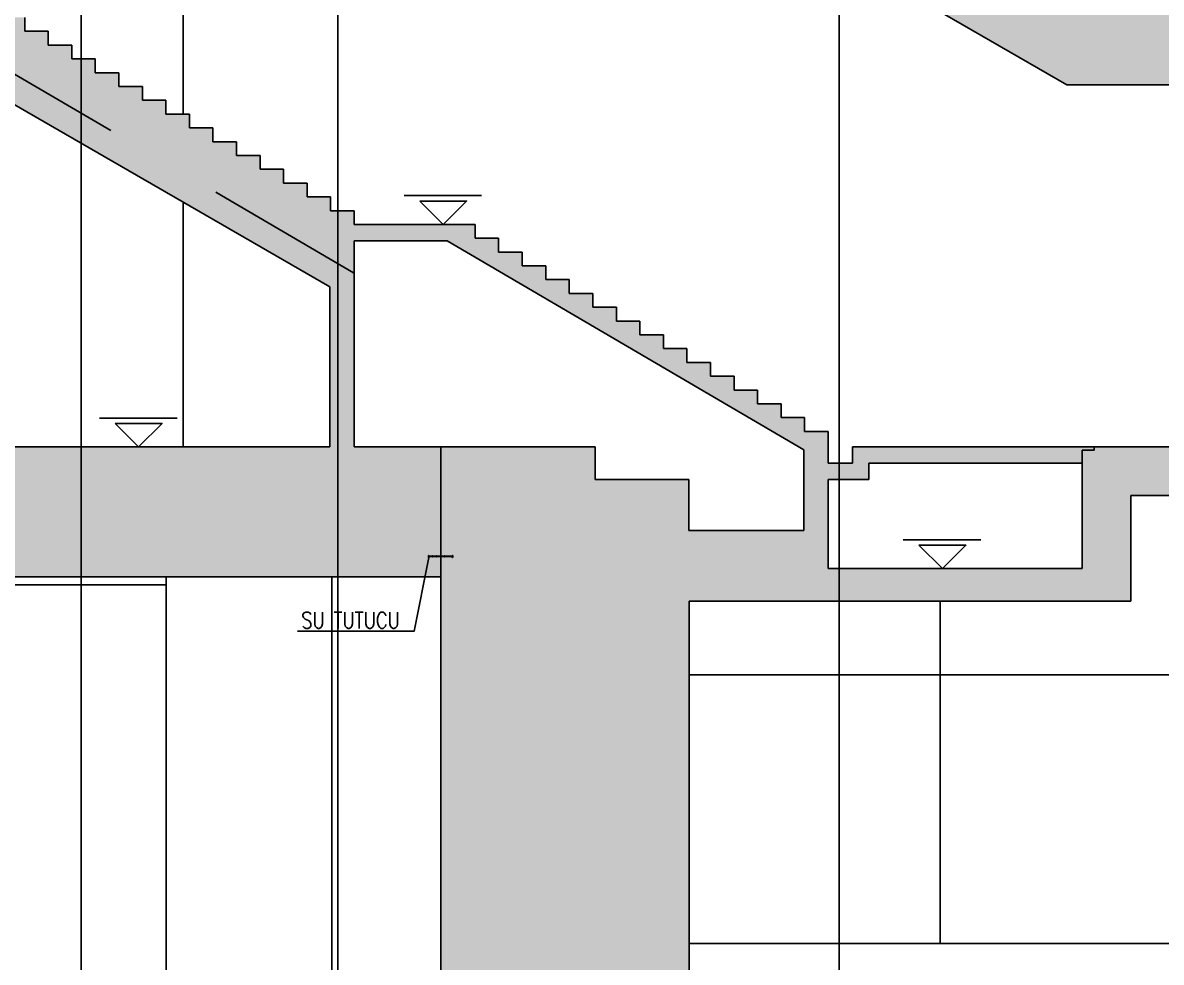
# Model space of a CAD drawing. Header units: millimetres. Extents: x 400382 to 401267, y 4543945 to 4544126.
# Drawn here: x 400709.95 to 400723.98, y 4543961.97 to 4543973.54 of the extents above; entities that cross this region are included whole.
import ezdxf

# ---------------------------------------------------------------- set-up
doc = ezdxf.new("R2010")
doc.units = ezdxf.units.MM
for name, pattern in [('AKS', [3, 2.5, -0.25, 0, -0.25]), ('CIZGI', [0.4, 0.25, -0.15]), ('CONTINU', [0]), ('HIDDEN', [0.375, 0.25, -0.125])]:
    doc.linetypes.add(name, pattern=pattern)
for name, color, linetype in [('aks prota', 2, 'AKS'), ('görünüş prota', 4, 'Continuous'), ('kesik prota', 2, 'CIZGI'), ('kesit prota', 1, 'Continuous'), ('kesit tarama prota', 252, 'Continuous'), ('merdiven prota', 2, 'Continuous'), ('not yazısı prota', 6, 'Continuous'), ('not çizgisi prota', 4, 'Continuous'), ('PRT-CST-rc_levermark', 4, 'Continuous'), ('st_s_su tutucu', 2, 'Continuous')]:
    doc.layers.add(name, color=color, linetype=linetype)
doc.layers.add('PRT-KD-kazik', color=172, linetype='Continuous', lineweight=25)
doc.styles.add('TSIMPLEX', font='romanstw.shx')

msp = doc.modelspace()

# ---------------------------------------------------------------- hatches: boundary and pattern name
at = {"layer": 'kesit tarama prota'}
h = msp.add_hatch(color=256, dxfattribs=at)
h.dxf.hatch_style = 1
h.paths.add_polyline_path([(400752.80478, 4543960.26944), (400728.53905, 4543960.26944), (400728.53905, 4543961.89944), (400774.30406, 4543961.89944), (400774.30406, 4543960.26944), (400754.14467, 4543960.26944), (400754.14467, 4543957.71944), (400787.74533, 4543957.71944), (400787.74533, 4543960.26944), (400787.74533, 4543973.77944), (400787.71973, 4543973.77944), (400787.71973, 4543976.07944), (400788.21973, 4543976.07944), (400788.21973, 4543976.27944), (400790.59874, 4543976.27944), (400790.59874, 4543973.77944), (400787.74533, 4543973.77944), (400787.74533, 4543972.07944), (400807.77377, 4543972.07944), (400808.98346, 4543968.32944), (400817.08073, 4543968.32944), (400817.08073, 4543996.86944), (400808.97873, 4543996.86944), (400808.97873, 4543999.52944), (400806.38073, 4543999.52944), (400806.38073, 4543996.86944), (400802.08073, 4543996.86944), (400802.08073, 4544000.03944), (400801.78073, 4544000.03944), (400801.78073, 4543995.66944), (400806.18073, 4543995.66944), (400806.18073, 4543989.56944), (400806.18073, 4543989.06944), (400806.18073, 4543983.10944), (400806.18073, 4543982.60944), (400806.18073, 4543973.77944), (400790.89874, 4543973.77944), (400790.89874, 4543976.07944), (400804.38073, 4543976.07944), (400804.38073, 4543976.47944), (400788.01973, 4543976.47944), (400788.01973, 4543976.27944), (400787.71973, 4543976.27944), (400787.71973, 4543976.66944), (400787.41973, 4543976.66944), (400787.41973, 4543976.83944), (400787.11973, 4543976.83944), (400787.11973, 4543977.00944), (400786.81973, 4543977.00944), (400786.81973, 4543977.17944), (400786.51973, 4543977.17944), (400786.51973, 4543977.34944), (400786.21973, 4543977.34944), (400786.21973, 4543977.51944), (400785.91973, 4543977.51944), (400785.91973, 4543977.68944), (400785.61973, 4543977.68944), (400785.61973, 4543977.85944), (400785.31973, 4543977.85944), (400785.31973, 4543978.02944), (400785.01973, 4543978.02944), (400785.01973, 4543978.19944), (400784.71973, 4543978.19944), (400784.71973, 4543978.36944), (400784.41973, 4543978.36944), (400784.41973, 4543978.53944), (400784.11973, 4543978.53944), (400784.11973, 4543978.70944), (400782.91973, 4543978.70944), (400782.91973, 4543978.87944), (400782.61973, 4543978.87944), (400782.61973, 4543979.04944), (400782.31973, 4543979.04944), (400782.31973, 4543979.21944), (400782.01973, 4543979.21944), (400782.01973, 4543979.38944), (400781.71973, 4543979.38944), (400781.71973, 4543979.55944), (400781.41973, 4543979.55944), (400781.41973, 4543979.72944), (400781.11973, 4543979.72944), (400781.11973, 4543979.89944), (400780.81973, 4543979.89944), (400780.81973, 4543980.06944), (400780.51973, 4543980.06944), (400780.51973, 4543980.23944), (400780.21973, 4543980.23944), (400780.21973, 4543980.40944), (400779.91973, 4543980.40944), (400779.91973, 4543980.57944), (400779.61973, 4543980.57944), (400779.61973, 4543980.74944), (400779.31973, 4543980.74944), (400779.31973, 4543980.91944), (400778.11973, 4543980.91944), (400778.11973, 4543981.08944), (400777.81973, 4543981.08944), (400777.81973, 4543981.25944), (400777.51973, 4543981.25944), (400777.51973, 4543981.42944), (400777.21973, 4543981.42944), (400777.21973, 4543981.59944), (400776.91973, 4543981.59944), (400776.91973, 4543981.76944), (400776.61973, 4543981.76944), (400776.61973, 4543981.93944), (400776.31973, 4543981.93944), (400776.31973, 4543982.10944), (400776.01973, 4543982.10944), (400776.01973, 4543982.27944), (400775.71973, 4543982.27944), (400775.71973, 4543982.44944), (400775.41973, 4543982.44944), (400775.41973, 4543982.61944), (400775.11973, 4543982.61944), (400775.11973, 4543982.78944), (400774.81973, 4543982.78944), (400774.81973, 4543982.95944), (400774.51973, 4543982.95944), (400774.51973, 4543983.10944), (400759.29513, 4543983.10944), (400759.29513, 4543989.01944), (400758.99513, 4543989.01944), (400758.99513, 4543983.10944), (400752.99513, 4543983.10944), (400752.99513, 4543989.01944), (400752.69513, 4543989.01944), (400752.69513, 4543983.10944), (400752.69513, 4543983.00944), (400752.44513, 4543983.00944), (400752.44513, 4543983.10944), (400737.18554, 4543983.10944), (400737.18554, 4543982.60944), (400771.96924, 4543982.60944), (400771.96924, 4543981.10944), (400776.29149, 4543981.10944), (400784.31088, 4543976.47944), (400739.48554, 4543976.47944), (400739.48554, 4543976.07944), (400784.79874, 4543976.07944), (400784.79874, 4543973.77944), (400764.01554, 4543973.77944), (400764.01554, 4543976.02944), (400763.71554, 4543976.02944), (400763.71554, 4543973.77944), (400746.71554, 4543973.77944), (400746.71554, 4543976.02944), (400746.41554, 4543976.02944), (400746.41554, 4543973.77944), (400739.58554, 4543973.77944), (400739.58554, 4543972.77944), (400784.68299, 4543972.77944), (400784.68299, 4543968.31944), (400739.58554, 4543968.31944), (400739.58554, 4543966.81944), (400737.48554, 4543966.81944), (400737.48554, 4543968.31944), (400720.17426, 4543968.31944), (400720.17426, 4543968.11944), (400719.87402, 4543968.11944), (400719.87402, 4543968.50944), (400719.58402, 4543968.50944), (400719.58402, 4543968.67944), (400719.29402, 4543968.67944), (400719.29402, 4543968.84944), (400719.00402, 4543968.84944), (400719.00402, 4543969.01944), (400718.71402, 4543969.01944), (400718.71402, 4543969.18944), (400718.42402, 4543969.18944), (400718.42402, 4543969.35944), (400718.13402, 4543969.35944), (400718.13402, 4543969.52944), (400717.84402, 4543969.52944), (400717.84402, 4543969.69944), (400717.55402, 4543969.69944), (400717.55402, 4543969.86944), (400717.26402, 4543969.86944), (400717.26402, 4543970.03944), (400716.97402, 4543970.03944), (400716.97402, 4543970.20944), (400716.68402, 4543970.20944), (400716.68402, 4543970.37944), (400716.39402, 4543970.37944), (400716.39402, 4543970.54944), (400716.10402, 4543970.54944), (400716.10402, 4543970.71944), (400715.81402, 4543970.71944), (400715.81402, 4543970.88944), (400715.52402, 4543970.88944), (400715.52402, 4543971.05944), (400714.03402, 4543971.05944), (400714.03402, 4543971.22944), (400713.74402, 4543971.22944), (400713.74402, 4543971.39944), (400713.45402, 4543971.39944), (400713.45402, 4543971.56944), (400713.16402, 4543971.56944), (400713.16402, 4543971.73944), (400712.87402, 4543971.73944), (400712.87402, 4543971.90944), (400712.58402, 4543971.90944), (400712.58402, 4543972.07944), (400712.29402, 4543972.07944), (400712.29402, 4543972.24944), (400712.00402, 4543972.24944), (400712.00402, 4543972.41944), (400711.71402, 4543972.41944), (400711.71402, 4543972.58944), (400711.42402, 4543972.58944), (400711.42402, 4543972.75944), (400711.13402, 4543972.75944), (400711.13402, 4543972.92944), (400710.84402, 4543972.92944), (400710.84402, 4543973.09944), (400710.55402, 4543973.09944), (400710.55402, 4543973.26944), (400710.26402, 4543973.26944), (400710.26402, 4543973.43944), (400709.97402, 4543973.43944), (400709.97402, 4543973.60944), (400709.68402, 4543973.60944), (400709.68402, 4543973.77944), (400708.19402, 4543973.77944), (400708.19402, 4543973.94944), (400707.90402, 4543973.94944), (400707.90402, 4543974.11944), (400707.61402, 4543974.11944), (400707.61402, 4543974.28944), (400707.32402, 4543974.28944), (400707.32402, 4543974.45944), (400707.03402, 4543974.45944), (400707.03402, 4543974.62944), (400706.74402, 4543974.62944), (400706.74402, 4543974.79944), (400706.45402, 4543974.79944), (400706.45402, 4543974.96944), (400706.16402, 4543974.96944), (400706.16402, 4543975.13944), (400705.87402, 4543975.13944), (400705.87402, 4543975.30944), (400705.58402, 4543975.30944), (400705.58402, 4543975.47944), (400705.29402, 4543975.47944), (400705.29402, 4543975.64944), (400705.00402, 4543975.64944), (400705.00402, 4543975.81944), (400704.71402, 4543975.81944), (400704.71402, 4543975.98944), (400704.42402, 4543975.98944), (400704.42402, 4543976.15944), (400704.13402, 4543976.15944), (400704.13402, 4543976.32944), (400703.84402, 4543976.32944), (400703.84402, 4543976.47944), (400677.28073, 4543976.47944), (400677.28073, 4543982.60944), (400684.83073, 4543982.60944), (400684.83073, 4543983.10944), (400677.28073, 4543983.10944), (400677.28073, 4543989.06944), (400713.741, 4543989.06944), (400713.741, 4543989.56944), (400677.28073, 4543989.56944), (400677.28073, 4543995.66944), (400695.5878, 4543995.66944), (400695.5878, 4543998.24944), (400695.2878, 4543998.24944), (400695.2878, 4543996.86944), (400677.08073, 4543996.86944), (400677.08073, 4543997.39944), (400674.48073, 4543997.39944), (400674.48073, 4543996.86944), (400666.38073, 4543996.86944), (400666.38073, 4543972.07944), (400678.17105, 4543972.07944), (400679.38073, 4543968.32944), (400686.13073, 4543968.32944), (400687.34041, 4543972.07944), (400703.1323, 4543972.07944), (400705.8123, 4543966.71944), (400715.09975, 4543966.71944), (400715.09975, 4543968.31944), (400714.03402, 4543968.31944), (400714.03402, 4543970.85944), (400715.17972, 4543970.85944), (400719.57402, 4543968.28347), (400719.57402, 4543967.28944), (400718.15748, 4543967.28944), (400718.15748, 4543967.91944), (400717.00197, 4543967.91944), (400717.00197, 4543968.31944), (400715.09975, 4543968.31944), (400715.09975, 4543966.71944), (400715.09975, 4543960.26944), (400715.09975, 4543957.71944), (400752.80478, 4543957.71944)])
h.paths.add_polyline_path([(400726.83873, 4543962.19944), (400726.83873, 4543961.89944), (400728.11372, 4543961.89944), (400728.11372, 4543960.26944), (400727.02474, 4543960.26944), (400725.34166, 4543959.71944), (400723.06177, 4543959.71944), (400721.37869, 4543960.26944), (400718.16209, 4543960.26944), (400718.16209, 4543966.41944), (400723.60465, 4543966.41944), (400723.60465, 4543967.71944), (400736.88554, 4543967.71944), (400736.88554, 4543966.21944), (400740.18554, 4543966.21944), (400740.18554, 4543967.71944), (400784.68299, 4543967.71944), (400784.68299, 4543960.26944), (400781.46639, 4543960.26944), (400779.78331, 4543959.71944), (400777.50342, 4543959.71944), (400775.82034, 4543960.26944), (400774.73109, 4543960.26944), (400774.73109, 4543961.89944), (400776.00635, 4543961.89944), (400776.00635, 4543962.19944)], flags=16)
h.paths.add_polyline_path([(400723.00467, 4543966.81944), (400719.87402, 4543966.81944), (400719.87402, 4543967.91944), (400720.37426, 4543967.91944), (400720.37426, 4543968.11944), (400723.00467, 4543968.11944)], flags=16)
h.paths.add_polyline_path([(400713.73402, 4543968.31944), (400707.5123, 4543968.31944), (400707.5123, 4543973.17944), (400707.5123, 4543973.77944), (400702.32511, 4543973.77944), (400702.32511, 4543976.27944), (400703.53384, 4543976.27944), (400707.5123, 4543973.94723), (400707.5123, 4543973.77944), (400707.5123, 4543973.17944), (400708.73024, 4543973.17944), (400713.73402, 4543970.29051)], flags=16)
h.paths.add_polyline_path([(400702.02511, 4543973.77944), (400684.73073, 4543973.77944), (400684.43073, 4543973.77944), (400684.43073, 4543970.02944), (400681.08073, 4543970.02944), (400681.08073, 4543973.77944), (400680.78073, 4543973.77944), (400677.28073, 4543973.77944), (400677.28073, 4543976.07944), (400702.02511, 4543976.07944)], flags=16)
h.paths.add_polyline_path([(400772.56924, 4543981.60944), (400772.56924, 4543982.90944), (400774.2023, 4543982.90944), (400776.42546, 4543981.64964), (400776.42546, 4543981.60944)], flags=16)
h.paths.add_polyline_path([(400778.11973, 4543980.63125), (400778.11973, 4543980.71944), (400778.967, 4543980.71944), (400782.61973, 4543978.64956), (400782.61973, 4543978.03318)], flags=16)
h.paths.add_polyline_path([(400782.91973, 4543977.85997), (400782.91973, 4543978.50944), (400783.767, 4543978.50944), (400787.41973, 4543976.43956), (400787.41973, 4543973.77944), (400785.29874, 4543973.77944), (400785.29874, 4543976.48645)], flags=16)
h.paths.add_polyline_path([(400676.68073, 4543973.77944), (400673.28073, 4543973.77944), (400673.28073, 4543995.66944), (400674.78073, 4543995.66944), (400674.78073, 4543997.09944), (400676.68073, 4543997.09944)], flags=16)
h.paths.add_polyline_path([(400672.78073, 4543973.77944), (400667.58073, 4543973.77944), (400667.58073, 4543976.07944), (400672.78073, 4543976.07944)], flags=16)
h.paths.add_polyline_path([(400672.78073, 4543976.47944), (400667.58073, 4543976.47944), (400667.58073, 4543982.60944), (400672.78073, 4543982.60944)], flags=16)
h.paths.add_polyline_path([(400672.78073, 4543983.10944), (400667.58073, 4543983.10944), (400667.58073, 4543989.06944), (400672.78073, 4543989.06944)], flags=16)
h.paths.add_polyline_path([(400672.78073, 4543989.56944), (400667.58073, 4543989.56944), (400667.58073, 4543995.66944), (400672.78073, 4543995.66944)], flags=16)
h.paths.add_polyline_path([(400806.78346, 4543973.77944), (400806.78346, 4543999.32944), (400808.67873, 4543999.32944), (400808.67873, 4543995.66944), (400810.18346, 4543995.66944), (400810.18346, 4543973.77944)], flags=16)
h.paths.add_polyline_path([(400810.68346, 4543970.02944), (400810.68346, 4543976.07944), (400815.88073, 4543976.07944), (400815.88073, 4543973.77944), (400815.88073, 4543970.02944)], flags=16)
h.paths.add_polyline_path([(400810.68346, 4543976.47944), (400810.68346, 4543982.60944), (400815.88073, 4543982.60944), (400815.88073, 4543976.47944)], flags=16)
h.paths.add_polyline_path([(400810.68346, 4543983.10944), (400810.68346, 4543989.06944), (400815.88073, 4543989.06944), (400815.88073, 4543983.10944)], flags=16)
h.paths.add_polyline_path([(400810.68346, 4543989.56944), (400810.68346, 4543995.66944), (400815.88073, 4543995.66944), (400815.88073, 4543989.56944)], flags=16)
h = msp.add_hatch(color=256, dxfattribs=at)
h.dxf.hatch_style = 1
h.paths.add_polyline_path([(400709.80781, 4543981.42944), (400709.50781, 4543981.42944), (400709.50781, 4543981.59944), (400709.20781, 4543981.59944), (400709.20781, 4543981.76944), (400708.90781, 4543981.76944), (400708.90781, 4543981.93944), (400708.60781, 4543981.93944), (400708.60781, 4543982.10944), (400708.30781, 4543982.10944), (400708.30781, 4543982.27944), (400708.00781, 4543982.27944), (400708.00781, 4543982.44944), (400707.70781, 4543982.44944), (400707.70781, 4543982.61944), (400707.40781, 4543982.61944), (400707.40781, 4543982.78944), (400707.10781, 4543982.78944), (400707.10781, 4543982.95944), (400706.80781, 4543982.95944), (400706.80781, 4543983.10944), (400700.83033, 4543983.10944), (400700.83033, 4543982.60944), (400704.3613, 4543982.60944), (400704.3613, 4543981.10944), (400708.38573, 4543981.10944), (400722.81371, 4543972.77944), (400737.48554, 4543972.77944), (400737.48554, 4543976.47944), (400737.18554, 4543976.47944), (400737.18554, 4543973.77944), (400732.03554, 4543973.77944), (400732.03554, 4543976.47944), (400720.30799, 4543976.47944), (400720.30799, 4543976.27557), (400720.00874, 4543976.27557), (400720.00874, 4543976.66944), (400719.70781, 4543976.66944), (400719.70781, 4543976.83944), (400719.40781, 4543976.83944), (400719.40781, 4543977.00944), (400719.10781, 4543977.00944), (400719.10781, 4543977.17944), (400718.80781, 4543977.17944), (400718.80781, 4543977.34944), (400718.50781, 4543977.34944), (400718.50781, 4543977.51944), (400718.20781, 4543977.51944), (400718.20781, 4543977.68944), (400717.90781, 4543977.68944), (400717.90781, 4543977.85944), (400717.60781, 4543977.85944), (400717.60781, 4543978.02944), (400717.30781, 4543978.02944), (400717.30781, 4543978.19944), (400717.00781, 4543978.19944), (400717.00781, 4543978.36944), (400716.70781, 4543978.36944), (400716.70781, 4543978.53944), (400716.40781, 4543978.53944), (400716.40781, 4543978.70944), (400715.20781, 4543978.70944), (400715.20781, 4543978.87944), (400714.90781, 4543978.87944), (400714.90781, 4543979.04944), (400714.60781, 4543979.04944), (400714.60781, 4543979.21944), (400714.30781, 4543979.21944), (400714.30781, 4543979.38944), (400714.00781, 4543979.38944), (400714.00781, 4543979.55944), (400713.70781, 4543979.55944), (400713.70781, 4543979.72944), (400713.40781, 4543979.72944), (400713.40781, 4543979.89944), (400713.10781, 4543979.89944), (400713.10781, 4543980.06944), (400712.80781, 4543980.06944), (400712.80781, 4543980.23944), (400712.50781, 4543980.23944), (400712.50781, 4543980.40944), (400712.20781, 4543980.40944), (400712.20781, 4543980.57944), (400711.90781, 4543980.57944), (400711.90781, 4543980.74944), (400711.60781, 4543980.74944), (400711.60781, 4543980.91944), (400710.40781, 4543980.91944), (400710.40781, 4543981.08944), (400710.10781, 4543981.08944), (400710.10781, 4543981.25944), (400709.80781, 4543981.25944)])
h.paths.add_polyline_path([(400708.5197, 4543981.60944), (400704.8593, 4543981.60944), (400704.8593, 4543982.90944), (400706.49038, 4543982.90944), (400708.5197, 4543981.75949)], flags=16)
h.paths.add_polyline_path([(400710.40781, 4543980.71944), (400711.25508, 4543980.71944), (400714.90781, 4543978.64956), (400714.90781, 4543977.92126), (400710.40781, 4543980.51934)], flags=16)
h.paths.add_polyline_path([(400715.20781, 4543978.50944), (400716.05508, 4543978.50944), (400719.70874, 4543976.43903), (400719.70874, 4543975.14945), (400715.20781, 4543977.74806)], flags=16)
h.paths.add_polyline_path([(400720.00874, 4543976.07557), (400720.50799, 4543976.07557), (400720.50799, 4543976.27944), (400722.8908, 4543976.27944), (400722.8908, 4543973.77944), (400722.08166, 4543973.77944), (400720.00874, 4543974.97624)], flags=16)
h.paths.add_polyline_path([(400723.3908, 4543976.07944), (400731.73554, 4543976.07944), (400731.73554, 4543973.77944), (400723.3908, 4543973.77944)], flags=16)

# ---------------------------------------------------------------- linework, layer by layer
at = {"layer": 'aks prota', "ltscale": 10}
for p, q in [((400710.67073, 4543955.39459), (400710.67073, 4544003.22309)), ((400713.83073, 4543955.39459), (400713.83073, 4544003.22309)), ((400720.01048, 4543955.39459), (400720.01048, 4544003.22309))]:
    msp.add_line(p, q, dxfattribs=at)
at = {"layer": 'görünüş prota', "color": 4}
for p, q in [((400711.92697, 4543972.41944), (400711.92697, 4543976.07944)), ((400711.92697, 4543968.31944), (400711.92697, 4543971.33381)), ((400721.25338, 4543962.19944), (400721.25338, 4543966.41944)), ((400726.83873, 4543965.50944), (400718.16209, 4543965.50944)), ((400726.83873, 4543962.19944), (400718.16209, 4543962.19944))]:
    msp.add_line(p, q, dxfattribs=at)
at = {"layer": 'görünüş prota'}
msp.add_line((400711.71856, 4543966.61944), (400705.7505, 4543966.61944), dxfattribs=at)
at = {"layer": 'kesik prota', "ltscale": 10}
msp.add_line((400708.87971, 4543973.47944), (400714.02426, 4543970.46366), dxfattribs=at)
at = {"layer": 'kesit prota'}
for p, q in [((400722.81371, 4543972.77944), (400708.38573, 4543981.10944)), ((400709.97402, 4543973.60944), (400709.97402, 4543973.43944)), ((400709.97402, 4543973.43944), (400710.26402, 4543973.43944)), ((400710.26402, 4543973.43944), (400710.26402, 4543973.26944)), ((400710.26402, 4543973.26944), (400710.55402, 4543973.26944)), ((400710.55402, 4543973.26944), (400710.55402, 4543973.09944)), ((400710.55402, 4543973.09944), (400710.84402, 4543973.09944)), ((400710.84402, 4543973.09944), (400710.84402, 4543972.92944)), ((400710.84402, 4543972.92944), (400711.13402, 4543972.92944)), ((400711.13402, 4543972.92944), (400711.13402, 4543972.75944)), ((400711.13402, 4543972.75944), (400711.42402, 4543972.75944)), ((400711.42402, 4543972.75944), (400711.42402, 4543972.58944)), ((400737.48554, 4543972.77944), (400722.81371, 4543972.77944)), ((400711.42402, 4543972.58944), (400711.71402, 4543972.58944)), ((400711.71402, 4543972.58944), (400711.71402, 4543972.41944)), ((400711.71402, 4543972.41944), (400712.00402, 4543972.41944)), ((400712.00402, 4543972.41944), (400712.00402, 4543972.24944)), ((400712.00402, 4543972.24944), (400712.29402, 4543972.24944)), ((400712.29402, 4543972.24944), (400712.29402, 4543972.07944)), ((400712.29402, 4543972.07944), (400712.58402, 4543972.07944)), ((400712.58402, 4543972.07944), (400712.58402, 4543971.90944)), ((400712.58402, 4543971.90944), (400712.87402, 4543971.90944)), ((400712.87402, 4543971.90944), (400712.87402, 4543971.73944)), ((400712.87402, 4543971.73944), (400713.16402, 4543971.73944)), ((400713.16402, 4543971.73944), (400713.16402, 4543971.56944)), ((400713.16402, 4543971.56944), (400713.45402, 4543971.56944)), ((400713.45402, 4543971.56944), (400713.45402, 4543971.39944)), ((400713.45402, 4543971.39944), (400713.74402, 4543971.39944)), ((400713.74402, 4543971.39944), (400713.74402, 4543971.22944)), ((400713.74402, 4543971.22944), (400714.03402, 4543971.22944)), ((400714.03402, 4543971.22944), (400714.03402, 4543971.05944)), ((400714.03402, 4543971.05944), (400715.52402, 4543971.05944)), ((400715.52402, 4543971.05944), (400715.52402, 4543970.88944)), ((400715.52402, 4543970.88944), (400715.81402, 4543970.88944)), ((400715.81402, 4543970.88944), (400715.81402, 4543970.71944)), ((400715.81402, 4543970.71944), (400716.10402, 4543970.71944)), ((400716.10402, 4543970.71944), (400716.10402, 4543970.54944)), ((400716.10402, 4543970.54944), (400716.39402, 4543970.54944)), ((400716.39402, 4543970.54944), (400716.39402, 4543970.37944)), ((400716.39402, 4543970.37944), (400716.68402, 4543970.37944)), ((400716.68402, 4543970.37944), (400716.68402, 4543970.20944)), ((400716.68402, 4543970.20944), (400716.97402, 4543970.20944)), ((400716.97402, 4543970.20944), (400716.97402, 4543970.03944)), ((400716.97402, 4543970.03944), (400717.26402, 4543970.03944)), ((400717.26402, 4543970.03944), (400717.26402, 4543969.86944)), ((400717.26402, 4543969.86944), (400717.55402, 4543969.86944)), ((400717.55402, 4543969.86944), (400717.55402, 4543969.69944)), ((400717.55402, 4543969.69944), (400717.84402, 4543969.69944)), ((400717.84402, 4543969.69944), (400717.84402, 4543969.52944)), ((400717.84402, 4543969.52944), (400718.13402, 4543969.52944)), ((400718.13402, 4543969.52944), (400718.13402, 4543969.35944)), ((400718.13402, 4543969.35944), (400718.42402, 4543969.35944)), ((400718.42402, 4543969.35944), (400718.42402, 4543969.18944)), ((400718.42402, 4543969.18944), (400718.71402, 4543969.18944)), ((400718.71402, 4543969.18944), (400718.71402, 4543969.01944)), ((400718.71402, 4543969.01944), (400719.00402, 4543969.01944)), ((400719.00402, 4543969.01944), (400719.00402, 4543968.84944)), ((400719.00402, 4543968.84944), (400719.29402, 4543968.84944)), ((400719.29402, 4543968.84944), (400719.29402, 4543968.67944)), ((400719.29402, 4543968.67944), (400719.58402, 4543968.67944)), ((400719.58402, 4543968.67944), (400719.58402, 4543968.50944)), ((400719.58402, 4543968.50944), (400719.87402, 4543968.50944)), ((400719.87402, 4543968.50944), (400719.87402, 4543968.11944)), ((400720.17426, 4543968.11944), (400720.17426, 4543968.31944)), ((400720.17426, 4543968.31944), (400737.48554, 4543968.31944)), ((400719.87402, 4543968.11944), (400720.17426, 4543968.11944)), ((400723.00467, 4543968.11944), (400720.37426, 4543968.11944)), ((400720.37426, 4543967.91944), (400720.37426, 4543968.11944)), ((400723.00467, 4543966.81944), (400723.00467, 4543968.11944)), ((400715.09975, 4543966.71944), (400705.8123, 4543966.71944))]:
    msp.add_line(p, q, dxfattribs=at)
at = {"layer": 'kesit prota', "color": 1}
for p, q in [((400708.73024, 4543973.17944), (400713.73402, 4543970.29051)), ((400714.03402, 4543968.31944), (400714.03402, 4543970.85944)), ((400714.03402, 4543970.85944), (400715.17972, 4543970.85944)), ((400715.17972, 4543970.85944), (400719.57402, 4543968.28347)), ((400713.73402, 4543970.29051), (400713.73402, 4543968.31944)), ((400713.73402, 4543968.31944), (400707.5123, 4543968.31944)), ((400715.09975, 4543968.31944), (400714.03402, 4543968.31944)), ((400715.09975, 4543966.71944), (400715.09975, 4543968.31944)), ((400717.00197, 4543968.31944), (400715.09975, 4543968.31944)), ((400715.09975, 4543968.31944), (400715.09975, 4543960.26944)), ((400717.00197, 4543967.91944), (400717.00197, 4543968.31944)), ((400719.57402, 4543968.28347), (400719.57402, 4543967.28944)), ((400718.15748, 4543967.91944), (400717.00197, 4543967.91944)), ((400718.15748, 4543967.28944), (400718.15748, 4543967.91944)), ((400720.37426, 4543967.91944), (400719.87402, 4543967.91944)), ((400719.87402, 4543967.91944), (400719.87402, 4543966.81944)), ((400723.60465, 4543966.41944), (400723.60465, 4543967.71944)), ((400723.60465, 4543967.71944), (400736.88554, 4543967.71944)), ((400719.57402, 4543967.28944), (400718.15748, 4543967.28944)), ((400719.87402, 4543966.81944), (400723.00467, 4543966.81944)), ((400718.16209, 4543960.26944), (400718.16209, 4543966.41944)), ((400718.16209, 4543966.41944), (400723.60465, 4543966.41944))]:
    msp.add_line(p, q, dxfattribs=at)
at = {"layer": 'merdiven prota', "linetype": 'HIDDEN', "ltscale": 10}
for p, q in [((400723.14964, 4543968.27944), (400723.00465, 4543968.27944)), ((400723.00465, 4543968.27944), (400723.00465, 4543968.11944)), ((400723.14964, 4543968.31944), (400723.14964, 4543968.27944))]:
    msp.add_line(p, q, dxfattribs=at)
at = {"layer": 'not çizgisi prota'}
msp.add_lwpolyline([(400714.95175, 4543966.95744), (400714.77261, 4543966.04847), (400713.33422, 4543966.04847)], dxfattribs=at)
at = {"layer": 'PRT-CST-rc_levermark'}
for p, q in [((400714.64877, 4543971.41499), (400715.60433, 4543971.41499)), ((400710.89633, 4543968.67499), (400711.85188, 4543968.67499)), ((400720.79999, 4543967.17499), (400721.75555, 4543967.17499))]:
    msp.add_line(p, q, dxfattribs=at)
for points in [[(400714.84136, 4543971.34833), (400715.41914, 4543971.34833), (400715.13025, 4543971.05944)], [(400711.08892, 4543968.60833), (400711.6667, 4543968.60833), (400711.37781, 4543968.31944)], [(400720.99259, 4543967.10833), (400721.57036, 4543967.10833), (400721.28148, 4543966.81944)]]:
    msp.add_lwpolyline(points, close=True, dxfattribs=at)
at = {"layer": 'PRT-KD-kazik', "color": 3}
for p, q in [((400711.71856, 4543950.60944), (400711.71856, 4543966.71944)), ((400713.76012, 4543966.71944), (400713.76012, 4543950.60944))]:
    msp.add_line(p, q, dxfattribs=at)
at = {"layer": 'st_s_su tutucu', "linetype": 'CONTINU', "ltscale": 0.2}
for p, q in [((400714.94975, 4543966.95744), (400714.94975, 4543966.98144)), ((400714.94975, 4543966.98144), (400714.95375, 4543966.98144)), ((400714.95375, 4543966.98144), (400714.96042, 4543966.97144)), ((400715.10208, 4543966.97794), (400715.09741, 4543966.97794)), ((400715.09741, 4543966.97794), (400715.09741, 4543966.97144)), ((400715.10208, 4543966.97144), (400715.10208, 4543966.97794)), ((400715.24575, 4543966.98144), (400715.23908, 4543966.97144)), ((400715.24975, 4543966.98144), (400715.24575, 4543966.98144)), ((400715.24975, 4543966.95744), (400715.24975, 4543966.98144)), ((400714.95375, 4543966.95744), (400714.94975, 4543966.95744)), ((400714.96042, 4543966.96744), (400714.95375, 4543966.95744)), ((400714.96042, 4543966.97144), (400714.99816, 4543966.97144)), ((400714.99816, 4543966.96744), (400714.96042, 4543966.96744)), ((400714.99816, 4543966.97144), (400714.99816, 4543966.97594)), ((400714.99816, 4543966.97594), (400715.00133, 4543966.97594)), ((400714.99816, 4543966.96294), (400714.99816, 4543966.96744)), ((400715.00133, 4543966.96294), (400714.99816, 4543966.96294)), ((400715.00133, 4543966.97594), (400715.00133, 4543966.97144)), ((400715.00133, 4543966.97144), (400715.04816, 4543966.97144)), ((400715.04816, 4543966.96744), (400715.00133, 4543966.96744)), ((400715.00133, 4543966.96744), (400715.00133, 4543966.96294)), ((400715.04816, 4543966.97144), (400715.04816, 4543966.97594)), ((400715.04816, 4543966.97594), (400715.05133, 4543966.97594)), ((400715.04816, 4543966.96294), (400715.04816, 4543966.96744)), ((400715.05133, 4543966.96294), (400715.04816, 4543966.96294)), ((400715.05133, 4543966.97594), (400715.05133, 4543966.97144)), ((400715.05133, 4543966.97144), (400715.09741, 4543966.97144)), ((400715.09741, 4543966.96744), (400715.05133, 4543966.96744)), ((400715.05133, 4543966.96744), (400715.05133, 4543966.96294)), ((400715.09741, 4543966.96744), (400715.09741, 4543966.96094)), ((400715.09741, 4543966.96094), (400715.10208, 4543966.96094)), ((400715.14816, 4543966.97144), (400715.10208, 4543966.97144)), ((400715.10208, 4543966.96094), (400715.10208, 4543966.96744)), ((400715.10208, 4543966.96744), (400715.14816, 4543966.96744)), ((400715.15133, 4543966.97594), (400715.14816, 4543966.97594)), ((400715.14816, 4543966.97594), (400715.14816, 4543966.97144)), ((400715.14816, 4543966.96744), (400715.14816, 4543966.96294)), ((400715.14816, 4543966.96294), (400715.15133, 4543966.96294)), ((400715.15133, 4543966.97144), (400715.15133, 4543966.97594)), ((400715.19816, 4543966.97144), (400715.15133, 4543966.97144)), ((400715.15133, 4543966.96294), (400715.15133, 4543966.96744)), ((400715.15133, 4543966.96744), (400715.19816, 4543966.96744)), ((400715.20133, 4543966.97594), (400715.19816, 4543966.97594)), ((400715.19816, 4543966.97594), (400715.19816, 4543966.97144)), ((400715.19816, 4543966.96744), (400715.19816, 4543966.96294)), ((400715.19816, 4543966.96294), (400715.20133, 4543966.96294)), ((400715.20133, 4543966.97144), (400715.20133, 4543966.97594)), ((400715.23908, 4543966.97144), (400715.20133, 4543966.97144)), ((400715.20133, 4543966.96294), (400715.20133, 4543966.96744)), ((400715.20133, 4543966.96744), (400715.23908, 4543966.96744)), ((400715.23908, 4543966.96744), (400715.24575, 4543966.95744)), ((400715.24575, 4543966.95744), (400715.24975, 4543966.95744))]:
    msp.add_line(p, q, dxfattribs=at)

# ---------------------------------------------------------------- texts
at = {"layer": 'not yazısı prota', "ltscale": 0.05, "style": 'TSIMPLEX', "width": 0.8}
msp.add_text('SU TUTUCU', height=0.2, dxfattribs=at).set_placement((400713.38263, 4543966.08367))

doc.saveas('drawing.dxf')
